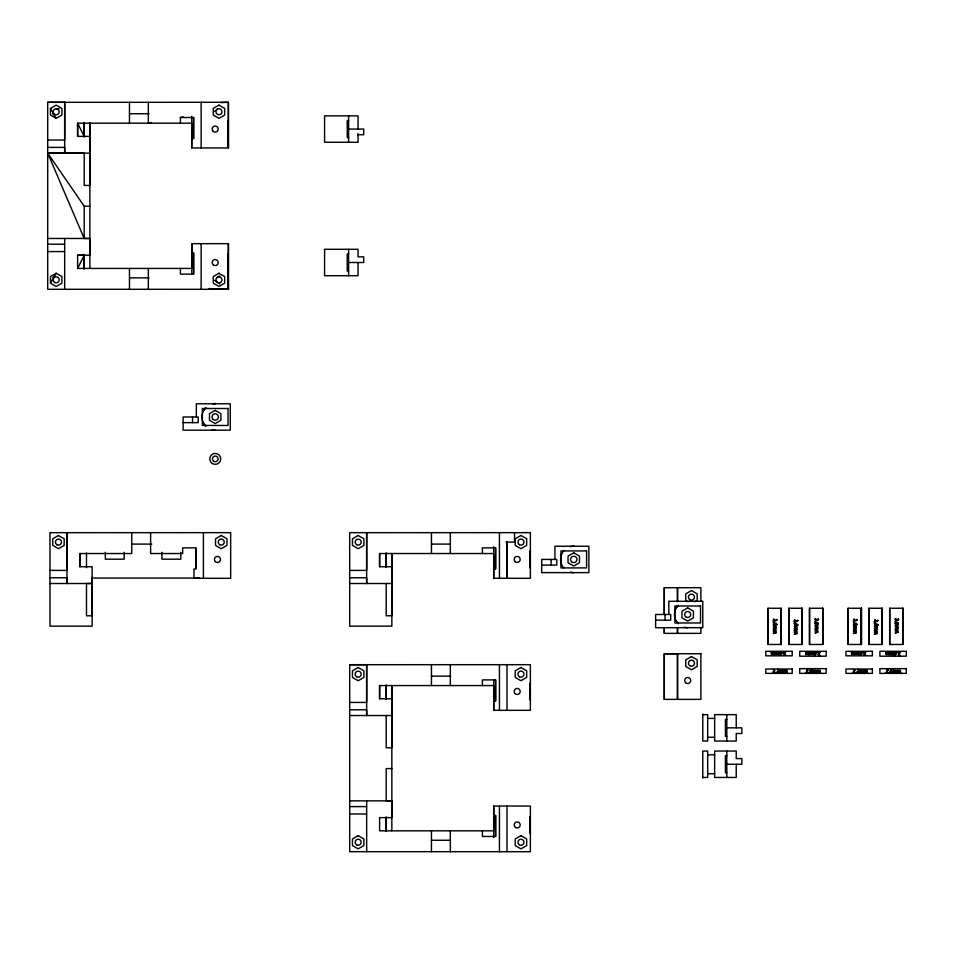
<?xml version="1.0" encoding="UTF-8"?>
<svg xmlns="http://www.w3.org/2000/svg" width="954" height="954" viewBox="0 0 954 954"><rect width="100%" height="100%" fill="white"/><g stroke="black" fill="none" stroke-linecap="round" stroke-linejoin="round"><path stroke-width="1.43" d="M180.401 268.432L180.401 274.096L193.602 274.096L193.602 253.096L191.718 253.096L191.718 243.664L228.4 243.664L228.4 289.312L47.7 289.3L47.7 102.316L64.681 102.305L64.681 153.141L64.681 147.393L47.7 147.393M89.867 136.374L77.608 136.374L77.608 123.173L191.718 123.173L191.718 147.942L228.4 147.953L228.4 102.293L47.7 102.316M150.613 532.654L150.613 553.535L182.679 553.535L182.679 547.87L195.88 547.87L195.88 568.87L193.996 568.87L193.996 578.303L230.677 578.303L230.665 532.654L49.978 532.666L49.978 626.158L92.144 626.158L92.144 566.736L79.886 566.736L79.886 553.535L131.747 553.535L131.747 532.654M84.202 268.432L84.202 255.231L77.608 255.231L77.608 268.444L191.718 268.432L191.718 243.664L191.718 273.822M84.202 137.149L84.202 122.517M47.7 238.464L89.867 238.464L89.867 255.231L77.608 255.231M92.144 577.242L92.144 615.771L86.48 615.771L86.48 583.502L92.144 583.502L49.978 583.502M148.335 289.312L148.335 268.432M191.718 147.942L191.718 116.436M193.602 274.096L193.602 253.096M191.718 138.521L193.602 138.521L193.602 117.521L180.401 117.521L180.401 123.173M201.139 289.312L201.151 243.664M349.689 800.859L391.856 800.859L391.856 817.626L379.597 817.626L379.597 830.827L493.707 830.827L493.707 806.058L530.388 806.058L530.376 851.707L349.689 851.683L349.689 664.699L366.658 664.699L366.658 715.536L366.658 709.776L349.689 709.776M391.856 698.769L379.597 698.769L379.597 685.568L493.707 685.568L493.707 710.336L530.388 710.336L530.376 664.688L349.689 664.699M391.856 566.736L379.597 566.736L379.597 553.535L493.707 553.535L493.707 578.303L530.388 578.303L530.376 532.654L349.689 532.666L349.689 626.158L391.856 626.158L391.856 553.535L391.856 615.771L386.191 615.771L386.191 583.502M386.191 830.827L386.191 817.626M386.191 715.536L386.191 747.805L391.856 747.805L391.856 685.568L391.856 830.827M386.191 699.532L386.191 684.912M386.191 567.499L386.191 552.879M450.324 851.695L450.324 830.827M482.39 830.827L482.39 836.479L495.591 836.479L495.591 815.479L493.707 815.479M493.707 710.336L493.707 680.178M493.707 578.303L493.707 546.797M495.591 836.479L495.591 815.479M493.707 700.904L495.591 700.904L495.591 679.904L482.39 679.904L482.39 685.568M493.707 568.87L495.591 568.87L495.591 547.87L482.39 547.87L482.39 553.535M499.443 851.707L499.455 806.058M506.991 851.707L507.003 806.058M677.507 653.728L677.507 699.377L677.495 653.728L664.294 653.74L664.294 699.389M768.006 644.475L768.006 608.258L781.219 608.258L781.231 644.475L768.018 644.475L768.006 608.258M781.219 644.475L781.219 608.258M788.767 644.475L788.767 608.258L801.98 608.258L801.98 644.475L788.779 644.475L788.767 608.258M809.517 644.487L809.529 608.258L822.73 608.258L822.742 644.475L809.541 644.487L809.529 608.258M848.166 644.475L848.166 608.258L861.379 608.258L861.39 644.475L848.189 644.475L848.166 608.258M868.927 644.475L868.927 608.258L882.14 608.258L882.14 644.475L868.939 644.475L868.927 608.258M889.688 644.487L889.688 608.258L902.901 608.258L902.901 644.475L889.7 644.487L889.688 608.258M228.018 120.574L228.4 147.953L228.4 102.293L220.97 102.579M209.093 288.597L228.4 289.312L228.4 243.664M77.608 268.444L84.202 255.231M56.191 273.261L50.467 283.171L56.191 286.474L61.903 283.171L61.903 276.565L56.191 273.261L50.467 276.565L50.467 283.171M203.751 410.375L205.849 407.644A13.201 13.201 0 0 0 205.849 426.319L203.751 423.576M563.778 550.935L562.323 552.819A13.201 13.201 0 0 0 562.323 566.02L563.778 567.916M676.255 607.889L678.354 605.146M891.346 654.575L893.433 654.766L893.433 652.071L892.36 654.408L891.907 652.071L890.833 654.408L889.927 652.071L890.154 654.611L891.549 654.372M217.452 109.114A3.017 3.017 0 0 0 217.452 114.337A3.017 3.017 0 0 0 221.984 111.725A3.017 3.017 0 0 0 217.452 109.114L214.602 111.284M217.452 277.268L219.802 275.885M50.467 108.446L56.191 105.143L61.903 108.446L61.903 115.04L56.191 118.344L50.467 115.04L50.467 108.446L56.191 118.344M694.894 601.771L697.171 600.448L697.171 593.841L691.459 590.55L685.747 593.841L685.747 600.448L688.025 601.771M180.401 117.521L183.228 116.889M148.335 102.305L148.335 123.173L151.221 122.613M148.335 123.173L151.257 122.661M56.191 108.756L59.16 108.637M129.47 113.741L149.015 113.741M348.615 120.574L347.22 120.574L347.22 137.555L348.615 137.555M348.615 129.064L363.701 129.064L363.701 134.729L358.048 134.729M47.7 140.035L64.681 140.035L64.681 102.316M89.867 153.141L47.7 153.141L84.202 238.464L89.867 238.464M89.867 268.432L89.867 123.173L89.867 185.422L84.202 185.422L84.202 153.141L47.7 153.141L84.202 206.195L89.867 206.195M47.7 244.224L64.681 244.224M47.7 251.57L64.681 251.57M348.615 254.014L347.22 254.014L347.22 270.984L348.615 270.984M348.615 262.505L363.701 262.505L363.701 256.841L358.048 256.841L358.048 249.292L324.587 249.292L324.587 275.706L358.048 275.706L358.048 262.505M129.47 277.864L149.015 277.864M183.12 422.634L198.217 422.634L198.217 416.981L183.12 416.981L183.12 430.182L230.284 430.182L230.284 403.781L196.333 403.781L196.333 416.981M506.049 542.087L514.54 542.087L514.54 532.654M131.461 544.102L151.769 544.102M431.339 544.102L450.646 544.102M541.693 565.078L556.79 565.078L556.79 559.426L541.693 559.426L541.693 572.627L588.856 572.627L588.856 546.225L554.906 546.225L554.906 559.426M49.978 570.397L66.947 570.397L66.947 532.666L66.947 583.502L66.947 577.754L49.978 577.754M349.689 570.397L366.658 570.397L366.658 532.666L366.658 583.502L366.658 577.754L349.689 577.754M92.443 578.052L199.648 578.052M349.689 583.502L391.856 583.502M664.294 614.221L664.294 587.724L700.892 587.712L700.892 600.972M655.625 620.148L670.71 620.148L670.71 614.483L655.625 614.483L655.625 627.684L702.776 627.684L702.776 601.282L668.826 601.282L668.826 614.483M431.339 676.136L450.646 676.136M349.689 702.43L366.658 702.43L366.658 664.699M702.776 714.641L707.677 714.641L707.677 741.043L702.776 741.043L702.776 714.069M349.689 715.536L391.856 715.536M707.677 718.41L714.641 718.41M726.805 719.352L725.41 719.352L725.41 736.333L726.805 736.333M726.805 727.842L741.89 727.842L741.89 733.507L736.226 733.507L736.226 741.043L714.641 741.043L714.641 714.641L736.226 714.641L736.226 727.842M707.677 737.275L714.641 737.275M707.677 754.817L714.641 754.817M726.805 755.759L725.41 755.759L725.41 772.74L726.805 772.74M726.805 764.249L741.89 764.249L741.89 758.585L736.226 758.585L736.226 751.048L714.641 751.048L714.641 777.45L736.226 777.45L736.226 764.249M391.856 768.578L386.191 768.578L386.191 800.859L391.856 800.859M707.677 773.682L714.641 773.682M702.776 777.45L707.677 777.45L707.677 751.048L702.776 751.048L702.776 778.011M349.689 806.607L366.658 806.607M349.689 813.965L366.658 813.965M431.339 840.259L450.646 840.259M219.885 284.018L214.602 280.333M676.255 621.09L678.354 623.821M228.018 254.062L228.4 289.312M677.495 600.972L677.495 587.712L677.507 601.497M677.507 627.47L677.507 633.361L677.507 627.565M664.294 587.724L664.294 614.221M664.306 627.482L664.306 633.373L700.892 633.361L700.892 627.482M499.443 532.654L499.455 578.303M499.443 664.688L499.455 710.336M203.417 532.654L203.429 578.303M201.139 102.293L201.151 147.942M726.805 714.641L726.805 741.043M726.805 751.048L726.805 777.45M665.057 614.483L665.057 620.148M664.294 627.482L664.294 633.373M573.759 545.652L573.759 546.225A13.201 13.201 0 0 0 570.349 546.666M551.126 559.426L551.126 565.078M530.007 550.935L530.007 567.916M530.007 682.969L530.007 699.938M530.007 816.445L530.007 833.426M506.991 664.688L507.003 710.336M495.591 547.87L495.591 568.87M495.591 679.904L495.591 700.904M493.707 806.058L493.707 837.564M450.324 532.654L450.324 553.535M450.324 664.688L450.324 685.568M431.458 532.654L431.458 553.535M431.458 664.688L431.458 685.568M431.458 830.827L431.458 851.695M386.191 553.535L386.191 566.736M386.191 685.568L386.191 698.769M386.191 816.851L386.191 831.483M379.597 553.535L379.597 566.736M379.597 685.568L379.597 698.769M366.658 800.859L366.658 851.695M358.048 129.064L358.048 115.863L324.587 115.863L324.587 142.265L358.048 142.265L358.048 133.465M348.615 115.863L348.615 142.265M348.615 249.292L348.615 275.706M215.187 403.208L215.187 403.781A13.201 13.201 0 0 0 212.897 403.971M195.88 547.87L195.88 568.87M193.602 117.521L193.602 138.521M192.553 416.981L192.553 422.634M180.795 552.33L180.795 559.187L161.93 559.187L161.93 552.33M129.47 102.305L129.47 123.173M129.47 268.432L129.47 289.312M124.199 552.33L124.199 559.187L105.345 559.187L105.345 552.33M86.48 552.962L86.48 567.713M84.202 123.173L84.202 136.374L77.608 123.173L77.608 136.374M84.202 206.195L84.202 238.464M84.202 254.468L84.202 269.088M79.886 553.535L79.886 566.736M64.681 238.464L64.681 289.3M53.174 111.773L53.174 114.742M53.174 276.863L53.174 279.844M687.691 627.684A13.201 13.201 0 0 1 684.268 627.243M677.578 622.974A13.201 13.201 0 0 1 677.578 605.993M573.759 572.627A13.201 13.201 0 0 1 570.349 572.173M215.187 430.182A13.201 13.201 0 0 1 211.776 429.729M801.98 608.258L801.98 644.475L801.968 608.258M822.742 608.258L822.73 644.487L822.73 608.258M861.379 608.258L861.379 644.475L861.379 608.258M882.14 608.258L882.14 644.475L882.128 608.258M902.901 608.258L902.901 644.487L902.889 608.258M815.61 653.538C813.261 655.303 815.014 650.342 815.61 653.538M895.77 653.538C893.385 655.267 895.198 650.354 895.77 653.538M776.938 624.679C775.876 623.773 776.127 623.94 774.183 625.383C770.939 623.701 777.009 621.531 776.938 624.679M816.087 653.645C814 657.294 815.265 654.718 814.847 654.361C811.723 653.573 816.29 650.079 816.087 653.645M857.097 624.679C856.036 623.773 856.287 623.94 854.343 625.383C851.099 623.701 857.169 621.531 857.097 624.679M896.247 653.645C894.16 657.294 895.436 654.718 895.007 654.361C891.883 653.573 896.45 650.079 896.247 653.645M814.966 619.11C815.157 621.925 820.38 619.933 818.055 618.681C818.687 620.315 814.835 620.649 815.682 618.395L814.966 619.11M895.138 619.11C895.317 621.925 900.54 619.933 898.227 618.681C898.787 620.231 895.019 620.696 895.842 618.395L895.138 619.11M797.866 624.942C793.859 628.984 793.776 620.899 797.866 624.942M878.038 624.942C874.031 628.984 873.936 620.899 878.038 624.942M776.95 619.945L775.566 620.959L773.694 619.396L773.289 621.161L773.789 618.943C775.733 622.7 776.735 617.87 776.95 619.945M778.476 671.866L776.783 672.32C782.411 674.561 775.149 664.544 778.476 671.866M797.866 620.672L796.495 621.686L794.61 620.124L794.205 621.889L794.706 619.671C796.65 623.427 797.651 618.586 797.866 620.672M857.109 619.945L855.738 620.959L853.854 619.396L853.448 621.161L853.949 618.943C855.893 622.7 856.895 617.87 857.109 619.945M858.636 671.866L856.942 672.32C862.535 674.192 855.392 664.878 858.636 671.866M878.026 620.672L876.654 621.686L874.782 620.124L874.365 621.889L874.866 619.671C876.809 623.427 877.811 618.586 878.026 620.672M776.055 628.603L773.289 629.401L775.614 628.495L773.289 627.875L775.614 626.969L773.289 625.896L775.972 625.896L776.055 628.603M776.055 632.752L773.289 633.539L775.614 632.633L773.289 631.56L775.614 631.107L773.289 630.034L775.972 630.034L776.055 632.752M796.972 629.33L794.205 630.129L796.542 629.223L794.205 628.603L796.542 627.696L794.205 626.611L796.888 626.611L796.972 629.33M796.972 633.48L794.205 634.267L796.542 633.361L794.205 632.287L796.542 631.834L794.205 630.761L796.888 630.761L796.972 633.48M812.212 671.771L811.52 672.892L810.077 672.785L811.723 671.771L810.22 671.175L810.22 669.326L812.188 669.326L810.685 669.744L810.685 670.698L812.212 671.771M817.793 628.09L815.026 628.877L817.363 627.971L815.026 626.897L817.363 626.444L815.026 625.371L817.721 625.371L817.793 628.09M817.793 632.228L815.026 633.015L817.363 632.108L815.026 631.035L817.363 630.582L815.026 629.509L817.721 629.509L817.793 632.228M856.215 628.603L853.448 629.401L855.786 628.495L853.448 627.422L855.786 626.969L853.448 625.896L856.143 625.896L856.215 628.603M856.215 632.752L853.448 633.539L855.786 632.633L853.448 631.56L855.786 631.107L853.448 630.034L856.143 630.034L856.215 632.752M877.131 629.33L874.365 630.129L876.702 629.223L874.365 628.603L876.702 627.696L874.365 626.611L877.06 626.611L877.131 629.33M877.131 633.48L874.365 634.267L876.702 633.361L874.365 632.287L876.702 631.834L874.365 630.761L877.06 630.761L877.131 633.48M892.372 671.771L891.68 672.892L890.237 672.785L891.883 671.771L890.392 671.175L890.392 669.326L892.36 669.326L890.857 669.744L890.857 670.698L892.372 671.771M897.952 628.09L895.186 628.877L897.523 627.971L895.186 626.897L897.523 626.444L895.186 625.371L897.881 625.371L897.952 628.09M897.952 632.228L895.186 633.015L897.523 632.108L895.186 631.035L897.523 630.582L895.186 629.509L897.881 629.509L897.952 632.228M794.491 624.81C795.6 627.35 796.447 622.747 794.491 624.81M874.651 624.81C875.76 627.35 876.607 622.747 874.651 624.81M775.185 624.214C773.503 626.671 773.503 621.841 775.185 624.214M855.344 624.214C853.603 626.671 853.747 621.817 855.344 624.214M814.978 623.415C817.828 628.197 820.273 619.79 814.978 623.415M895.15 623.415C898 628.197 900.433 619.79 895.15 623.415M774.684 670.292L773.074 672.558L774.839 672.975L772.621 672.463C775.805 670.567 771.309 667.931 774.684 670.292M783.794 654.074L784.188 655.303L785.726 655.243L784.236 654.444L785.81 651.797L783.592 651.797L785.357 652.202L783.794 654.074M807.919 670.233L806.309 672.498L808.074 672.916L805.856 672.403C809.028 670.507 804.544 667.872 807.919 670.233M818.21 654.361L818.592 655.577L820.142 655.517L818.651 654.718L820.225 652.071L818.007 652.071L819.772 652.476L818.21 654.361M854.856 670.292L853.234 672.558L854.999 672.975L852.781 672.463C855.965 670.567 851.469 667.931 854.856 670.292M863.954 654.074L864.348 655.303L865.898 655.243L864.396 654.444L865.97 651.797L863.752 651.797L865.516 652.202L863.954 654.074M888.079 670.233L886.469 672.498L888.234 672.916L886.016 672.403C889.2 670.507 884.704 667.872 888.079 670.233M898.37 654.361L898.751 655.577L900.302 655.517L898.811 654.718L900.385 652.071L898.167 652.071L899.932 652.476L898.37 654.361M818.293 623.689C814.931 626.349 814.954 621.03 818.293 623.689M898.453 623.689C895.09 626.349 895.114 621.03 898.453 623.689M797.52 624.942C796.173 627.064 796.256 622.95 797.52 624.942M877.68 624.942C876.332 627.064 876.428 622.95 877.68 624.942M781.409 653.407L780.205 654.814L780.205 653.407L781.409 653.407M861.569 653.407L860.365 654.814L860.365 653.407L861.569 653.407M781.791 653.538C778.75 659.333 779.418 649.09 780.205 653.025L781.791 653.538M861.951 653.538C858.922 659.333 859.578 649.09 860.365 653.025L861.951 653.538M772.823 654.098L771.44 654.325L771.214 651.797L772.12 654.122L772.74 651.797L773.646 654.122L774.72 651.797L774.72 654.48L772.823 654.098M776.973 654.098L775.578 654.325L775.352 651.797L776.258 654.122L776.878 651.797L777.784 654.122L778.858 651.797L778.858 654.48L776.973 654.098M781.66 670.471L779.573 670.28L779.573 672.975L780.646 670.638L781.553 672.975L782.173 670.638L783.079 672.975L782.948 670.567L781.66 670.471M785.81 670.471L783.711 670.28L783.711 672.975L784.784 670.638L785.237 672.975L786.311 670.638L787.217 672.975L787.086 670.567L785.81 670.471M807.239 654.372L805.856 654.611L805.629 652.071L806.535 654.408L807.156 652.071L808.062 654.408L809.135 652.071L809.135 654.766L807.239 654.372M811.377 654.372L809.994 654.611L809.767 652.071L810.673 654.408L811.294 652.071L812.2 654.408L813.273 652.071L813.273 654.766L811.377 654.372M814.895 670.412L812.796 670.221L812.796 672.916L813.869 670.579L814.776 672.916L815.408 670.579L816.314 672.916L816.183 670.507L814.895 670.412M819.045 670.412L816.946 670.221L816.946 672.916L818.019 670.579L818.472 672.916L819.546 670.579L820.452 672.916L820.321 670.507L819.045 670.412M852.983 654.098L851.6 654.325L851.373 651.797L852.28 654.122L852.9 651.797L853.806 654.122L854.879 651.797L854.879 654.48L852.983 654.098M857.133 654.098L855.738 654.325L855.511 651.797L856.418 654.122L857.038 651.797L857.944 654.122L859.029 651.797L859.029 654.48L857.133 654.098M861.832 670.471L859.733 670.28L859.733 672.975L860.806 670.638L861.259 672.975L862.333 670.638L863.239 672.975L863.108 670.567L861.832 670.471M865.97 670.471L863.871 670.28L863.871 672.975L864.944 670.638L865.397 672.975L866.47 670.638L867.377 672.975L867.246 670.567L865.97 670.471M887.399 654.372L886.016 654.611L885.789 652.071L886.695 654.408L887.315 652.071L888.222 654.408L889.295 652.071L889.295 654.766L887.399 654.372M895.055 670.412L892.968 670.221L892.968 672.916L894.041 670.579L894.494 672.916L895.567 670.579L896.474 672.916L896.343 670.507L895.055 670.412M899.205 670.412L897.106 670.221L897.106 672.916L898.179 670.579L898.632 672.916L899.705 670.579L900.612 672.916L900.481 670.507L899.205 670.412M218.967 105.131L213.243 108.422L213.243 115.029L218.967 118.332L224.679 115.029L224.679 108.422L218.967 105.131M218.967 273.285L213.243 276.588L213.243 283.183L218.967 286.486L224.679 283.183L224.679 276.588L218.967 273.285M215.187 410.375L209.475 413.678L209.475 420.273L215.187 423.576L220.911 420.273L220.911 413.678L215.187 410.375M58.468 535.504L52.744 538.795L52.744 545.402L58.468 548.705L64.18 545.402L64.18 538.795L58.468 535.504M221.245 535.48L215.521 538.783L215.521 545.39L221.245 548.681L226.957 545.39L226.957 538.783L221.245 535.48M358.179 535.504L352.455 538.795L352.455 545.402L358.179 548.705L363.891 545.402L363.891 538.795L358.179 535.504M520.956 535.48L515.232 538.783L515.232 545.39L520.956 548.681L526.668 545.39L526.668 538.783L520.956 535.48M358.179 667.526L352.455 670.829L352.455 677.435L358.179 680.739L363.891 677.435L363.891 670.829L358.179 667.526M573.759 552.819L568.047 556.122L568.047 562.729L573.759 566.02L579.483 562.729L579.483 556.122L573.759 552.819M520.956 667.514L515.232 670.817L515.232 677.412L520.956 680.715L526.668 677.412L526.668 670.817L520.956 667.514M687.691 607.889L681.967 611.18L681.967 617.787L687.691 621.09L693.403 617.787L693.403 611.18L687.691 607.889M358.179 835.656L352.455 838.96L352.455 845.554L358.179 848.857L363.891 845.554L363.891 838.96L358.179 835.656M691.459 656.555L685.747 659.858L685.747 666.464L691.459 669.768L697.171 666.464L697.171 659.858L691.459 656.555M520.956 835.668L515.232 838.971L515.232 845.578L520.956 848.869L526.668 845.578L526.668 838.971L520.956 835.668M228.018 408.491L202.367 408.491L202.367 425.46L228.018 425.46L228.018 408.491M586.591 550.935L560.94 550.935L560.94 567.916L586.591 567.916L586.591 550.935M700.51 605.993L674.86 605.993L674.86 622.974L700.51 622.974L700.51 605.993M815.718 621.316L815.026 621.889L815.718 621.316M895.878 621.316L895.186 621.889L895.878 621.316M773.968 621.829L773.289 622.413L773.968 621.829M854.128 621.829L853.448 622.413L854.128 621.829M794.885 622.557L794.205 623.141L794.885 622.557M875.056 622.557L874.365 623.141L875.056 622.557M792.19 651.296L765.776 651.296L765.776 655.827L792.19 655.827L792.19 651.296M826.14 651.296L799.726 651.296L799.726 656.197L826.14 656.197L826.14 651.296M872.35 651.296L845.948 651.296L845.948 655.827L872.35 655.827L872.35 651.296M906.3 651.296L879.898 651.296L879.898 656.197L906.3 656.197L906.3 651.296M782.924 651.797L782.34 652.476L782.924 651.797M863.084 651.797L862.499 652.476L863.084 651.797M817.328 652.071L816.755 652.751L817.328 652.071M897.499 652.071L896.915 652.751L897.499 652.071M700.892 653.728L664.294 653.74L664.306 699.389L700.892 699.377L700.892 653.728M826.14 668.647L799.726 668.647L799.726 673.369L826.14 673.369L826.14 668.647M906.3 668.647L879.898 668.647L879.898 673.369L906.3 673.369L906.3 668.647M792.19 669.028L765.776 669.028L765.776 673.369L792.19 673.369L792.19 669.028M872.35 669.028L845.948 669.028L845.948 673.369L872.35 673.369L872.35 669.028M809.314 672.224L808.742 672.916L809.314 672.224M889.486 672.224L888.901 672.916L889.486 672.224M776.091 672.284L775.507 672.975L776.091 672.284M856.251 672.284L855.678 672.975L856.251 672.284M507.003 578.303L506.991 542.087L507.003 578.303M54.676 114.385A3.017 3.017 0 0 0 59.208 111.773A3.017 3.017 0 0 0 54.676 109.161A3.017 3.017 0 0 0 54.676 114.385M213.052 131.199A3.017 3.017 0 0 0 218.108 129.851A3.017 3.017 0 0 0 214.411 126.155A3.017 3.017 0 0 0 213.052 131.199M213.684 265.164A3.017 3.017 0 0 0 218.204 262.541A3.017 3.017 0 0 0 213.684 259.929A3.017 3.017 0 0 0 213.684 265.164M54.676 282.456A3.017 3.017 0 0 0 59.208 279.844A3.017 3.017 0 0 0 54.676 277.232A3.017 3.017 0 0 0 54.676 282.456M216.832 282.014A3.017 3.017 0 0 0 221.877 280.667A3.017 3.017 0 0 0 218.18 276.97A3.017 3.017 0 0 0 216.832 282.014M689.945 665.773A3.017 3.017 0 0 0 694.476 663.161A3.017 3.017 0 0 0 689.945 660.55A3.017 3.017 0 0 0 689.945 665.773M685.556 682.635A3.017 3.017 0 0 0 690.601 681.287A3.017 3.017 0 0 0 686.904 677.59A3.017 3.017 0 0 0 685.556 682.635M356.665 844.85A3.017 3.017 0 0 0 361.196 842.227A3.017 3.017 0 0 0 356.665 839.615A3.017 3.017 0 0 0 356.665 844.85M515.673 827.547A3.017 3.017 0 0 0 520.192 824.936A3.017 3.017 0 0 0 515.673 822.324A3.017 3.017 0 0 0 515.673 827.547M518.821 844.409A3.017 3.017 0 0 0 523.865 843.05A3.017 3.017 0 0 0 520.168 839.353A3.017 3.017 0 0 0 518.821 844.409M515.041 693.594A3.017 3.017 0 0 0 520.097 692.234A3.017 3.017 0 0 0 516.4 688.538A3.017 3.017 0 0 0 515.041 693.594M356.665 676.768A3.017 3.017 0 0 0 361.196 674.156A3.017 3.017 0 0 0 356.665 671.544A3.017 3.017 0 0 0 356.665 676.768M519.441 676.732A3.017 3.017 0 0 0 523.973 674.12A3.017 3.017 0 0 0 519.441 671.497A3.017 3.017 0 0 0 519.441 676.732M685.556 616.618A3.017 3.017 0 0 0 690.601 615.27A3.017 3.017 0 0 0 686.904 611.574A3.017 3.017 0 0 0 685.556 616.618M571.494 561.691A3.208 3.208 0 0 0 576.86 560.248A3.208 3.208 0 0 0 572.937 556.325A3.208 3.208 0 0 0 571.494 561.691M212.921 419.247A3.208 3.208 0 0 0 218.287 417.804A3.208 3.208 0 0 0 214.364 413.881A3.208 3.208 0 0 0 212.921 419.247M689.945 599.756A3.017 3.017 0 0 0 694.476 597.144A3.017 3.017 0 0 0 689.945 594.533A3.017 3.017 0 0 0 689.945 599.756M356.665 544.734A3.017 3.017 0 0 0 361.196 542.122A3.017 3.017 0 0 0 356.665 539.511A3.017 3.017 0 0 0 356.665 544.734M519.441 544.698A3.017 3.017 0 0 0 523.973 542.087A3.017 3.017 0 0 0 519.441 539.475A3.017 3.017 0 0 0 519.441 544.698M515.041 561.56A3.017 3.017 0 0 0 520.097 560.201A3.017 3.017 0 0 0 516.4 556.504A3.017 3.017 0 0 0 515.041 561.56M215.33 561.56A3.017 3.017 0 0 0 220.386 560.201A3.017 3.017 0 0 0 216.689 556.504A3.017 3.017 0 0 0 215.33 561.56M56.954 544.734A3.017 3.017 0 0 0 61.485 542.122A3.017 3.017 0 0 0 56.954 539.511A3.017 3.017 0 0 0 56.954 544.734M219.73 544.698A3.017 3.017 0 0 0 224.262 542.087A3.017 3.017 0 0 0 219.73 539.475A3.017 3.017 0 0 0 219.73 544.698M213.851 461.342A2.826 2.826 0 0 0 218.096 458.886A2.826 2.826 0 0 0 213.851 456.441A2.826 2.826 0 0 0 213.851 461.342M212.42 463.561A5.474 5.474 0 0 0 220.732 459.017A5.474 5.474 0 0 0 212.647 454.08A5.474 5.474 0 0 0 212.42 463.561"/></g></svg>
